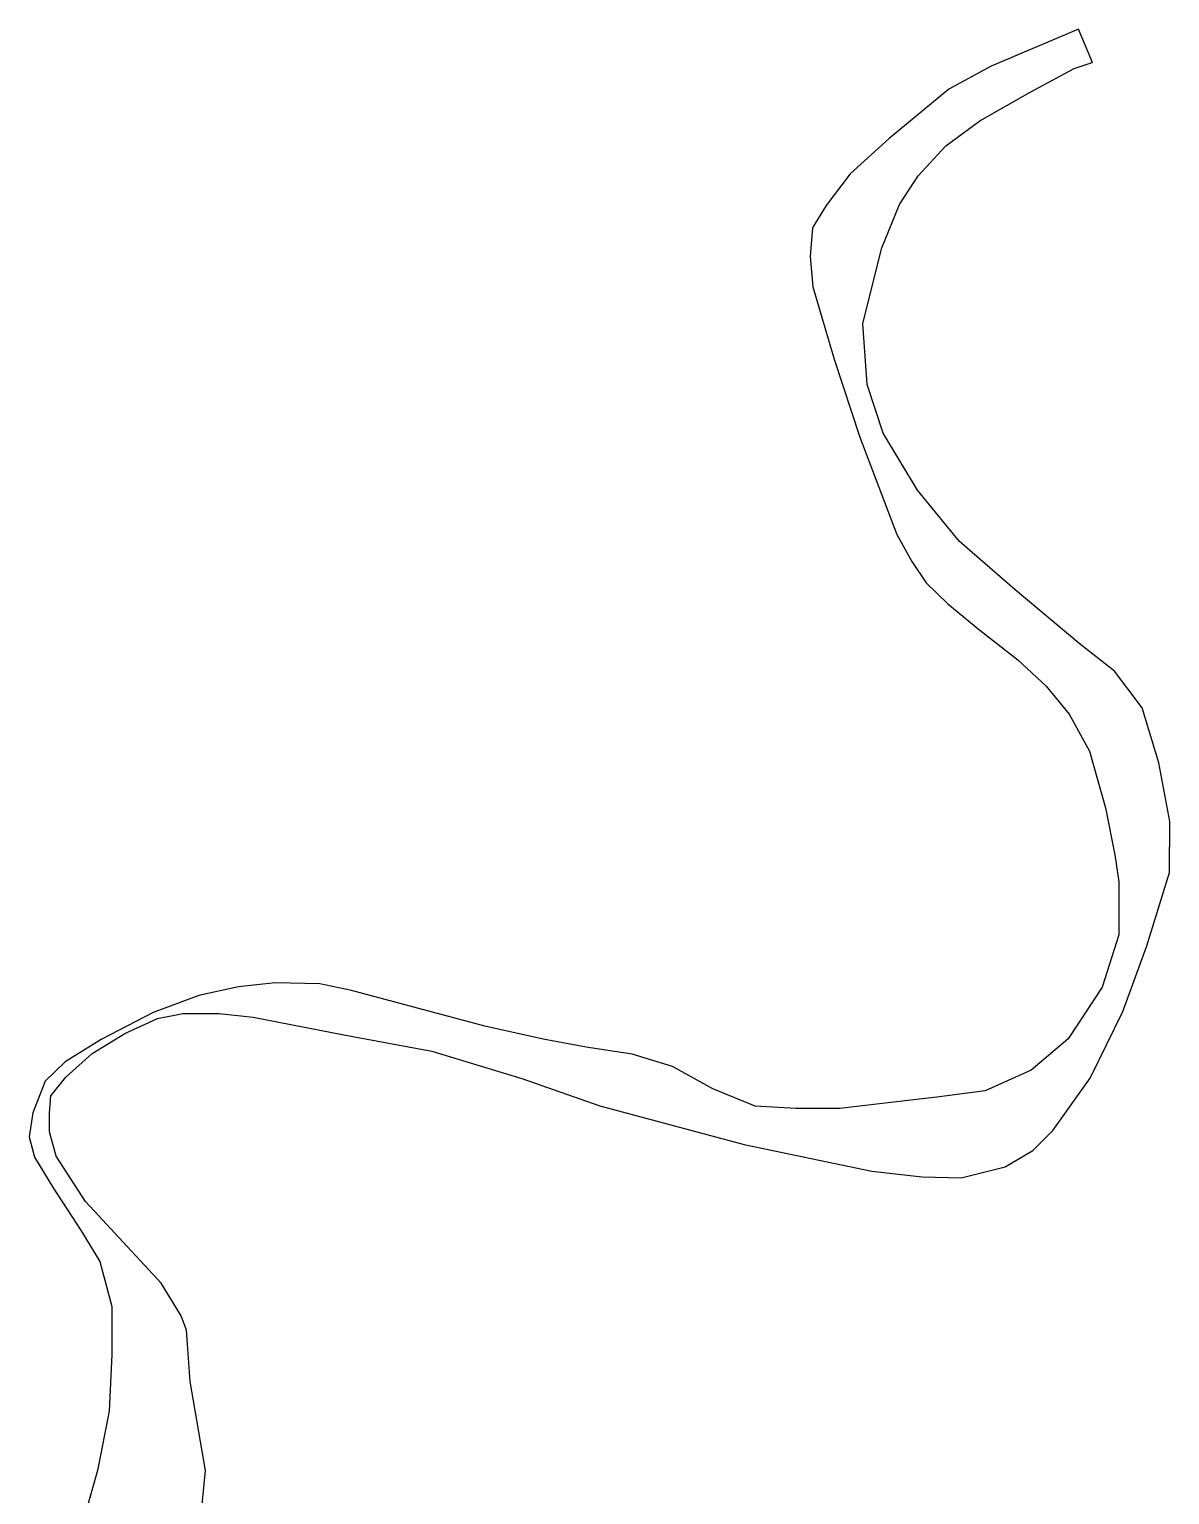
# Model space of a CAD drawing. Extents: x 533687 to 535604, y 1867675 to 1870063.
# Drawn here: x 534049 to 534513, y 1869466 to 1870063 of the extents above; entities that cross this region are included whole.
import ezdxf

# ---------------------------------------------------------------- set-up
doc = ezdxf.new("R2010")
doc.units = 0
doc.layers.add('Level 2', color=7, linetype='Continuous')

msp = doc.modelspace()

# ---------------------------------------------------------------- linework, layer by layer
at = {"layer": 'Level 2'}
for points in [[(534119.17, 1869459.32), (534120.79, 1869476.12), (534114.55, 1869512.37), (534113.04, 1869533.22), (534110.82, 1869539.08), (534102.71, 1869552.3), (534071.84, 1869585.68), (534059.92, 1869604.16), (534057.21, 1869614), (534057.21, 1869621.6), (534057.72, 1869628.7), (534063.86, 1869636.31), (534074.62, 1869645.94), (534087.93, 1869654.06), (534101.25, 1869660.14), (534111.49, 1869662.17), (534126.34, 1869662.17), (534140.17, 1869660.65), (534177.04, 1869653.55), (534212.91, 1869646.8), (534249.64, 1869635.79), (534281.38, 1869624.58), (534340.14, 1869608.87), (534392.19, 1869598.01), (534412.61, 1869595.74), (534428.49, 1869595.24), (534446.41, 1869599.79), (534457.67, 1869606.39), (534465.87, 1869614.5), (534481.02, 1869635.9), (534494.34, 1869662.96), (534504.2, 1869689.77), (534513.42, 1869719.67), (534513.47, 1869740.36), (534509.04, 1869764.28), (534502.26, 1869786.77), (534496.08, 1869795.03), (534490.96, 1869801.62), (534476.48, 1869813.06), (534450.52, 1869834.77), (534427.92, 1869854.42), (534410.74, 1869875.4), (534396.71, 1869898.55), (534390.21, 1869918.35), (534388.5, 1869943.31), (534396.22, 1869974.04), (534403.39, 1869991.77), (534411.07, 1870003.44), (534422.34, 1870015.61), (534436.16, 1870025.75), (534456.65, 1870037.41), (534474.57, 1870047.05), (534481.93, 1870049.59), (534482.05, 1870049.62), (534476.39, 1870063.08), (534440.76, 1870048.11)], [(534440.76, 1870048.11), (534423.48, 1870038.72), (534399.24, 1870018.57), (534383.39, 1870004.2), (534373.57, 1869991.26), (534368.16, 1869982.55), (534368.01, 1869982.1), (534367.04, 1869970.5), (534368.19, 1869958.17), (534376.88, 1869928.77), (534387.32, 1869896.89), (534402.32, 1869857.3), (534408.4, 1869846.33), (534414.26, 1869837.66), (534423.09, 1869829.05), (534436.16, 1869818.29), (534451.66, 1869806.26), (534463.2, 1869795.53), (534472.56, 1869784.12), (534480.85, 1869769.03), (534487.3, 1869746.04), (534491.09, 1869726.78), (534492.8, 1869715.88), (534492.8, 1869694.22), (534485.93, 1869672.98), (534472.15, 1869651.86), (534456.99, 1869639.12), (534438.29, 1869630.67), (534418.68, 1869628.1), (534397.52, 1869625.73), (534379.08, 1869623.55), (534361.17, 1869623.55), (534344.61, 1869624.45), (534327.45, 1869631.55), (534310.92, 1869640.59), (534294.5, 1869645.66), (534275.78, 1869648.5), (534258.32, 1869651.71), (534234.49, 1869657.07), (534180.22, 1869671.58), (534167.28, 1869674.27), (534149.2, 1869674.75), (534134.18, 1869673.03), (534118.1, 1869669.57), (534099.44, 1869662.6), (534078.32, 1869651.65), (534063.61, 1869642.57), (534055.43, 1869634.59), (534050.45, 1869621.8), (534049, 1869611.93), (534051.12, 1869603.64), (534058.78, 1869591.18), (534070.14, 1869573.71), (534077.75, 1869561.13), (534082.6, 1869542.92), (534082.6, 1869523.31), (534081.49, 1869500.28), (534076.82, 1869476.02), (534072.16, 1869459.71)]]:
    msp.add_lwpolyline(points, dxfattribs=at)

doc.saveas('drawing.dxf')
